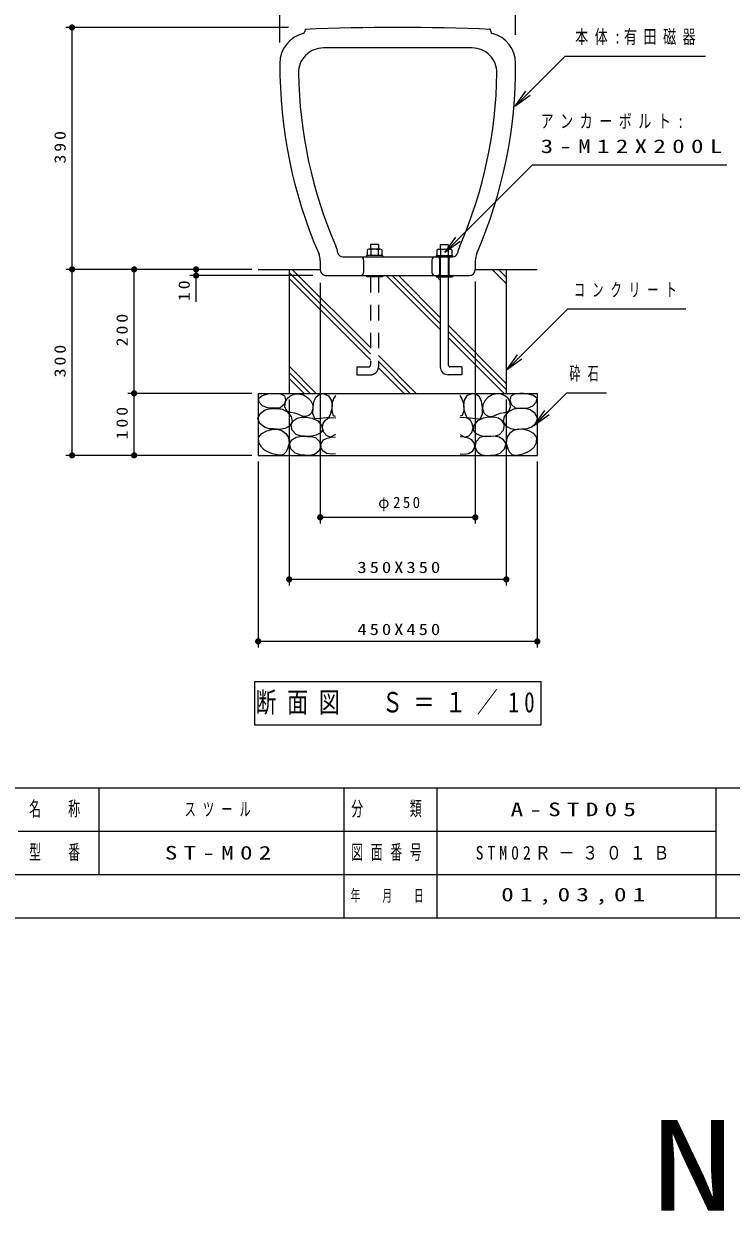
# Model space of a CAD drawing. Units: millimetres on the paper, scale 1:10. Extents: x -365 to 12, y -47 to 257.
# Drawn here: x -181.6 to -67.5, y -47.4 to 144.2 of the extents above; entities that cross this region are included whole.
import ezdxf

# ---------------------------------------------------------------- set-up
doc = ezdxf.new("R2010")
doc.units = ezdxf.units.MM
doc.linetypes.add('USER1', pattern=[4.5, 2.5, -2])
doc.layers.add('LY_1', color=7, linetype='Continuous', lineweight=25)
doc.layers.add('LY_2', color=7, linetype='Continuous', lineweight=13)
doc.styles.add('ＭＳ ゴシック', font='')
doc.styles.get('ＭＳ ゴシック').set_extended_font_data('MS Gothic')

# ---------------------------------------------------------------- blocks, each defined once
blk = doc.blocks.new('filled_dot')
at = {"color": 0, "linetype": 'Continuous', "lineweight": -2, "const_width": 1.25}
blk.add_lwpolyline([(-0.625, 0, 1), (0.625, 0, 1)], format="xyb", close=True, dxfattribs=at)

msp = doc.modelspace()

# ---------------------------------------------------------------- linework, layer by layer
at = {"layer": 'LY_1', "lineweight": 13}
for p, q in [((-140.297, 141.178), (-140.297, 164.299)), ((-102.298, 142.39), (-102.298, 164.299)), ((-138.912, 143.599), (-174.797, 143.599)), ((-173.797, 104.599), (-173.797, 143.599)), ((-102.419, 130.863), (-100.651, 133.338)), ((-102.419, 130.863), (-100.298, 132.984)), ((-99.944, 132.631), (-102.419, 130.863)), ((-113.711, 107.294), (-111.943, 109.769)), ((-113.711, 107.294), (-111.589, 109.415)), ((-111.236, 109.062), (-113.711, 107.294)), ((-144.797, 104.599), (-174.797, 104.599)), ((-144.797, 104.599), (-174.797, 104.599)), ((-173.797, 74.599), (-173.797, 104.599)), ((-144.797, 104.599), (-164.797, 104.599)), ((-163.797, 84.599), (-163.797, 104.599)), ((-144.797, 104.599), (-154.797, 104.599)), ((-135.001, 103.599), (-154.797, 103.599)), ((-153.797, 99.382), (-153.797, 104.599)), ((-125.687, 90.993), (-138.797, 104.103)), ((-125.687, 91.983), (-138.304, 104.599)), ((-114.437, 94.875), (-123.162, 103.599)), ((-114.437, 95.865), (-122.172, 103.599)), ((-114.437, 96.855), (-121.182, 103.599)), ((-103.797, 102.337), (-106.06, 104.599)), ((-103.797, 103.327), (-105.07, 104.599)), ((-125.687, 90.003), (-138.797, 103.113)), ((-133.797, 102.417), (-133.797, 63.599)), ((-108.797, 102.617), (-108.797, 63.599)), ((-103.797, 86.215), (-113.157, 95.575)), ((-103.797, 85.225), (-113.157, 94.585)), ((-104.162, 84.599), (-113.157, 93.595)), ((-118.304, 84.599), (-124.407, 90.703)), ((-103.754, 88.347), (-101.986, 90.822)), ((-103.754, 88.347), (-101.632, 90.468)), ((-101.279, 90.115), (-103.754, 88.347)), ((-134.426, 84.599), (-138.797, 88.971)), ((-119.294, 84.599), (-124.407, 89.713)), ((-120.284, 84.599), (-124.407, 88.723)), ((-135.416, 84.599), (-138.797, 87.981)), ((-136.406, 84.599), (-138.797, 86.991)), ((-144.797, 84.599), (-164.797, 84.599)), ((-144.797, 84.599), (-164.797, 84.599)), ((-163.797, 74.599), (-163.797, 84.599)), ((-138.797, 83.599), (-138.797, 53.599)), ((-103.797, 83.599), (-103.797, 53.599)), ((-99.369, 79.387), (-97.601, 81.861)), ((-99.369, 79.387), (-97.247, 81.508)), ((-96.894, 81.154), (-99.369, 79.387)), ((-144.797, 74.599), (-174.797, 74.599)), ((-144.797, 74.599), (-164.797, 74.599)), ((-143.797, 73.599), (-143.797, 43.599)), ((-98.797, 73.599), (-98.797, 43.599)), ((-108.797, 64.599), (-133.797, 64.599)), ((-103.797, 54.599), (-138.797, 54.599)), ((-98.797, 44.599), (-143.797, 44.599)), ((-98.197, 38.064), (-144.397, 38.064)), ((-144.397, 38.064), (-144.397, 31.134)), ((-98.197, 31.134), (-98.197, 38.064)), ((-144.397, 31.134), (-98.197, 31.134))]:
    msp.add_line(p, q, dxfattribs=at)
at = {"layer": 'LY_1', "color": 3}
for p, q in [((-136.297, 143.011), (-136.297, 142.939)), ((-106.297, 143.011), (-106.297, 142.939)), ((-109.304, 140.299), (-133.291, 140.299)), ((-126.247, 107.729), (-126.247, 106.829)), ((-124.147, 107.829), (-125.947, 107.829)), ((-125.687, 108.599), (-125.687, 107.829)), ((-124.407, 108.599), (-125.687, 108.599)), ((-125.647, 107.729), (-125.647, 106.829)), ((-124.447, 107.729), (-124.447, 106.829)), ((-124.407, 108.599), (-124.407, 107.829)), ((-123.847, 107.729), (-123.847, 106.829)), ((-114.997, 107.729), (-114.997, 106.829)), ((-114.697, 107.829), (-112.897, 107.829)), ((-114.437, 108.599), (-114.437, 107.829)), ((-114.437, 108.599), (-113.157, 108.599)), ((-114.397, 107.729), (-114.397, 106.829)), ((-113.197, 107.729), (-113.197, 106.829)), ((-113.157, 108.599), (-113.157, 107.829)), ((-112.597, 107.729), (-112.597, 106.829)), ((-133.797, 105.972), (-133.797, 104.599)), ((-130.149, 106.599), (-112.446, 106.599)), ((-126.797, 106.099), (-126.797, 104.099)), ((-123.747, 106.829), (-126.347, 106.829)), ((-126.347, 106.829), (-126.347, 106.599)), ((-123.747, 106.829), (-123.747, 106.599)), ((-115.797, 106.099), (-115.797, 104.099)), ((-115.097, 106.829), (-112.497, 106.829)), ((-115.097, 106.829), (-115.097, 106.599)), ((-114.547, 106.299), (-114.547, 103.899)), ((-114.437, 106.599), (-114.437, 103.599)), ((-113.157, 106.599), (-113.157, 103.599)), ((-113.047, 106.299), (-113.047, 103.899)), ((-112.497, 106.829), (-112.497, 106.599)), ((-108.797, 105.972), (-108.797, 104.599)), ((-143.797, 104.599), (-133.797, 104.599)), ((-138.797, 104.599), (-138.797, 84.599)), ((-132.797, 103.599), (-109.797, 103.599)), ((-115.097, 103.599), (-115.097, 103.369)), ((-113.157, 103.599), (-113.067, 103.599)), ((-112.497, 103.599), (-112.497, 103.369)), ((-108.797, 104.599), (-98.797, 104.599)), ((-103.797, 104.599), (-103.797, 84.599)), ((-115.097, 103.369), (-112.497, 103.369)), ((-114.94, 103.369), (-114.437, 102.866)), ((-114.437, 103.369), (-114.437, 88.879)), ((-113.157, 103.369), (-113.157, 89.179)), ((-110.957, 88.879), (-112.857, 88.879)), ((-110.957, 88.879), (-110.957, 87.599)), ((-110.957, 87.599), (-113.157, 87.599)), ((-143.797, 84.599), (-98.797, 84.599)), ((-143.797, 84.599), (-143.797, 74.599)), ((-98.797, 84.599), (-98.797, 74.599)), ((-143.797, 74.599), (-98.797, 74.599))]:
    msp.add_line(p, q, dxfattribs=at)
at = {"layer": 'LY_1', "color": 3, "linetype": 'USER1'}
for p, q in [((-126.347, 103.599), (-126.347, 103.369)), ((-123.747, 103.599), (-123.747, 103.369)), ((-123.747, 103.369), (-126.347, 103.369)), ((-125.687, 103.369), (-125.687, 89.179)), ((-124.407, 103.369), (-124.407, 88.879)), ((-127.887, 88.879), (-125.987, 88.879)), ((-127.887, 88.879), (-127.887, 87.599)), ((-127.887, 87.599), (-125.687, 87.599))]:
    msp.add_line(p, q, dxfattribs=at)
at = {"layer": 'LY_1', "lineweight": 13}
for points in [[(-102.419, 130.863), (-94.287, 138.995), (-71.696, 138.995)], [(-113.711, 107.294), (-99.568, 121.436), (-68.268, 121.436)], [(-103.754, 88.347), (-93.854, 98.247), (-74.886, 98.247)], [(-99.369, 79.387), (-94.065, 84.69), (-87.63, 84.69)]]:
    msp.add_lwpolyline(points, dxfattribs=at)
at = {"layer": 'LY_1', "color": 3}
for points in [[(-141.264, 82.25), (-142.202, 82.226), (-143.097, 82.597), (-143.619, 83.174), (-143.766, 83.786), (-143.178, 84.28), (-142.205, 84.505), (-141.59, 84.567), (-140.991, 84.579), (-140.2, 84.512), (-139.579, 84.183), (-139.392, 83.564), (-139.554, 82.869), (-140.297, 82.225)], [(-136.68, 80.937), (-137.254, 81.211), (-137.869, 81.407), (-138.584, 81.491), (-139.182, 81.705), (-139.495, 82.412), (-139.381, 83.291), (-139.096, 83.773), (-138.687, 84.133), (-137.998, 84.448), (-137.25, 84.529), (-136.507, 84.343), (-135.837, 83.935), (-135.313, 83.401), (-134.995, 82.745), (-134.962, 82.085), (-135.193, 81.457), (-135.559, 81.068), (-136.036, 80.862)], [(-132.418, 80.689), (-133.335, 80.59), (-134.053, 80.476), (-134.648, 80.54), (-134.981, 81.273), (-134.945, 82.374), (-134.815, 83.298), (-134.45, 84.034), (-133.95, 84.422), (-133.335, 84.579), (-132.443, 84.207), (-132.01, 83.519), (-131.873, 82.696), (-131.96, 81.921), (-132.195, 81.184)], [(-110.177, 80.689), (-109.26, 80.59), (-108.542, 80.476), (-107.947, 80.54), (-107.614, 81.273), (-107.65, 82.374), (-107.78, 83.298), (-108.145, 84.034), (-108.645, 84.422), (-109.26, 84.579), (-110.152, 84.207), (-110.585, 83.519), (-110.722, 82.696), (-110.634, 81.921), (-110.4, 81.184)], [(-105.915, 80.937), (-105.341, 81.211), (-104.726, 81.407), (-104.011, 81.491), (-103.413, 81.705), (-103.1, 82.412), (-103.214, 83.291), (-103.499, 83.773), (-103.908, 84.133), (-104.597, 84.448), (-105.345, 84.529), (-106.088, 84.343), (-106.758, 83.935), (-107.282, 83.401), (-107.6, 82.745), (-107.633, 82.085), (-107.402, 81.457), (-107.036, 81.068), (-106.559, 80.862)], [(-101.331, 82.25), (-100.393, 82.226), (-99.497, 82.597), (-98.976, 83.174), (-98.828, 83.786), (-99.417, 84.28), (-100.39, 84.505), (-101.004, 84.567), (-101.604, 84.579), (-102.395, 84.512), (-103.016, 84.183), (-103.203, 83.564), (-103.041, 82.869), (-102.297, 82.225)], [(-141.264, 78.905), (-142.04, 78.892), (-142.8, 79.128), (-143.54, 79.75), (-143.841, 80.565), (-143.457, 81.355), (-142.651, 81.928), (-141.765, 82.171), (-140.867, 82.176), (-139.955, 82.025), (-139.108, 81.606), (-138.458, 80.856), (-138.29, 79.995), (-138.716, 79.372), (-139.455, 78.954), (-140.371, 78.784)], [(-136.333, 77.715), (-137.033, 77.724), (-137.696, 77.963), (-138.325, 78.65), (-138.489, 79.524), (-138.145, 80.173), (-137.522, 80.614), (-136.792, 80.78), (-136.036, 80.763), (-135.067, 80.624), (-134.177, 80.193), (-133.565, 79.464), (-133.434, 78.657), (-133.82, 78.171), (-134.45, 77.839), (-135.403, 77.631)], [(-106.262, 77.715), (-105.562, 77.724), (-104.899, 77.963), (-104.27, 78.65), (-104.106, 79.524), (-104.45, 80.173), (-105.073, 80.614), (-105.803, 80.78), (-106.559, 80.763), (-107.527, 80.624), (-108.418, 80.193), (-109.03, 79.464), (-109.161, 78.657), (-108.775, 78.171), (-108.145, 77.839), (-107.192, 77.631)], [(-101.331, 78.905), (-100.555, 78.892), (-99.795, 79.128), (-99.055, 79.75), (-98.754, 80.565), (-99.138, 81.355), (-99.943, 81.928), (-100.83, 82.171), (-101.728, 82.176), (-102.64, 82.025), (-103.487, 81.606), (-104.136, 80.856), (-104.305, 79.995), (-103.879, 79.372), (-103.14, 78.954), (-102.224, 78.784)], [(-140.743, 74.668), (-141.464, 74.84), (-142.156, 75.114), (-142.755, 75.443), (-143.271, 75.906), (-143.686, 76.671), (-143.717, 77.468), (-143.22, 78.104), (-142.404, 78.533), (-141.568, 78.775), (-140.749, 78.817), (-139.975, 78.607), (-139.319, 78.144), (-138.885, 77.492), (-138.799, 76.594), (-139.059, 75.659), (-139.32, 75.141), (-139.703, 74.767), (-140.206, 74.628)], [(-101.851, 74.668), (-101.131, 74.84), (-100.439, 75.114), (-99.84, 75.443), (-99.324, 75.906), (-98.909, 76.671), (-98.878, 77.468), (-99.375, 78.104), (-100.191, 78.533), (-101.027, 78.775), (-101.846, 78.817), (-102.62, 78.607), (-103.276, 78.144), (-103.71, 77.492), (-103.796, 76.594), (-103.536, 75.659), (-103.275, 75.141), (-102.892, 74.767), (-102.389, 74.628)], [(-136.259, 74.642), (-137.053, 74.673), (-137.82, 74.964), (-138.532, 75.641), (-138.761, 76.476), (-138.365, 77.118), (-137.646, 77.541), (-136.785, 77.67), (-135.912, 77.64), (-135.208, 77.629), (-134.549, 77.467), (-133.919, 76.852), (-133.706, 76.005), (-134.032, 75.274), (-134.697, 74.766), (-135.473, 74.573)], [(-106.336, 74.642), (-105.542, 74.673), (-104.775, 74.964), (-104.063, 75.641), (-103.834, 76.476), (-104.23, 77.118), (-104.949, 77.541), (-105.81, 77.67), (-106.683, 77.64), (-107.387, 77.629), (-108.046, 77.467), (-108.676, 76.852), (-108.889, 76.005), (-108.563, 75.274), (-107.897, 74.766), (-107.122, 74.573)]]:
    msp.add_lwpolyline(points, close=True, dxfattribs=at)
for points in [[(-131.328, 84.257), (-131.637, 83.706), (-131.848, 83.117), (-131.946, 82.484), (-131.947, 81.804), (-131.699, 81.036), (-131.377, 80.912)], [(-111.267, 84.257), (-110.958, 83.706), (-110.747, 83.117), (-110.649, 82.484), (-110.648, 81.804), (-110.896, 81.036), (-111.218, 80.912)], [(-131.352, 77.988), (-132.12, 77.517), (-132.754, 77.732), (-133.236, 78.31), (-133.43, 79.019), (-133.31, 79.722), (-133.002, 80.231), (-132.542, 80.59), (-131.932, 80.733), (-131.303, 80.664)], [(-111.243, 77.988), (-110.474, 77.517), (-109.841, 77.732), (-109.359, 78.31), (-109.165, 79.019), (-109.285, 79.722), (-109.593, 80.231), (-110.053, 80.59), (-110.663, 80.733), (-111.292, 80.664)], [(-131.352, 74.866), (-132.029, 74.786), (-132.715, 74.915), (-133.342, 75.283), (-133.706, 75.857), (-133.647, 76.526), (-133.26, 77.096), (-132.68, 77.392), (-132.021, 77.517), (-131.352, 77.591)], [(-111.243, 74.866), (-110.565, 74.786), (-109.88, 74.915), (-109.253, 75.283), (-108.889, 75.857), (-108.948, 76.526), (-109.335, 77.096), (-109.915, 77.392), (-110.574, 77.517), (-111.243, 77.591)]]:
    msp.add_lwpolyline(points, dxfattribs=at)
for centre, radius, start, end in [((-135.297, 137.8), 5, 104.19856, 179.99996), ((-136.597, 142.939), 0.3, 284.19862, 359.99999), ((-121.297, -231.552), 375.151, 87.70852, 92.2915), ((-135.997, 143.011), 0.3, 92.24759, 179.99996), ((-106.597, 143.011), 0.3, 0, 87.75237), ((-105.997, 142.939), 0.3, 179.99998, 255.80135), ((-107.297, 137.8), 5, 0, 75.80141), ((-133.291, 136.299), 4, 89.99998, 180.87699), ((-109.304, 136.299), 4, 359.12297, 89.99998), ((-64.299, 137.356), 76, 179.641, 203.40727), ((-64.299, 137.356), 73, 180.87705, 203.40729), ((-178.296, 137.356), 73, 336.59269, 359.12293), ((-178.296, 137.356), 76, 336.59269, 0.35897), ((-136.797, 105.972), 6, 12.12007, 23.40722), ((-125.947, 107.329), 0.5, 53.13092, 126.86863), ((-125.047, 105.979), 1.85, 71.0755, 108.92441), ((-124.147, 107.329), 0.5, 53.1311, 126.86881), ((-114.697, 107.329), 0.5, 53.13115, 126.86886), ((-113.797, 105.979), 1.85, 71.07556, 108.92446), ((-112.897, 107.329), 0.5, 53.13133, 126.86904), ((-105.797, 105.972), 6, 156.59274, 167.87996), ((-136.797, 105.972), 3, 0, 23.40722), ((-130.149, 107.399), 0.8, 192.11996, 270.00002), ((-127.297, 106.099), 0.5, 0, 89.99998), ((-115.297, 106.099), 0.5, 89.99998, 179.99996), ((-114.847, 106.299), 0.3, 0, 89.99998), ((-112.747, 106.299), 0.3, 89.99998, 179.99996), ((-112.446, 107.399), 0.8, 270.00002, 347.8799), ((-105.797, 105.972), 3, 156.59274, 179.99996), ((-132.797, 104.599), 1, 179.99998, 270.00002), ((-127.297, 104.099), 0.5, 270.00002, 0), ((-115.297, 104.099), 0.5, 179.99998, 270.00002), ((-114.847, 103.899), 0.3, 270.00002, 0), ((-112.747, 103.899), 0.3, 179.99998, 270.00002), ((-109.797, 104.599), 1, 270.00002, 0), ((-113.157, 88.879), 1.28, 179.99998, 270.00002), ((-112.857, 89.179), 0.3, 179.99998, 270.00002)]:
    msp.add_arc(centre, radius, start, end, dxfattribs=at)
at = {"layer": 'LY_1', "color": 3, "linetype": 'USER1'}
for centre, radius in [((-125.987, 89.179), 0.3), ((-125.687, 88.879), 1.28)]:
    msp.add_arc(centre, radius, 269.99996, 0, dxfattribs=at)
at = {"layer": 'LY_2', "color": 20, "lineweight": 25}
for p, q in [((-365, 21), (0, 21)), ((-365, 0), (0, 0))]:
    msp.add_line(p, q, dxfattribs=at)
at = {"layer": 'LY_2'}
for p, q in [((-169.5, 21), (-169.5, 7)), ((-115, 21), (-115, 0))]:
    msp.add_line(p, q, dxfattribs=at)
at = {"layer": 'LY_2', "color": 3, "lineweight": 25}
for p, q in [((-130, 21), (-130, 0)), ((-70, 21), (-70, 0)), ((-182.5, 14), (-70, 14)), ((-237.5, 7), (0, 7))]:
    msp.add_line(p, q, dxfattribs=at)

# ---------------------------------------------------------------- block references
at = {"layer": 'LY_1', "lineweight": 13, "xscale": 0.4, "yscale": 0.4}
for p, rotation in [((-173.797, 143.599), 270), ((-173.797, 104.599), 270), ((-173.797, 104.599), 90), ((-163.797, 104.599), 270), ((-153.797, 104.599), 270), ((-153.797, 103.599), 90), ((-163.797, 84.599), 270), ((-163.797, 84.599), 90), ((-173.797, 74.599), 90), ((-163.797, 74.599), 90), ((-108.797, 64.599), 180), ((-103.797, 54.599), 180), ((-98.797, 44.599), 180)]:
    msp.add_blockref('filled_dot', p, dxfattribs=dict(at, rotation=rotation))
for p in [(-133.797, 64.599), (-138.797, 54.599), (-143.797, 44.599)]:
    msp.add_blockref('filled_dot', p, dxfattribs=at)

# ---------------------------------------------------------------- texts
at = {"layer": 'LY_1', "style": 'ＭＳ ゴシック'}
for s, insert, char_height, attachment_point in [('\\T1.5;\\W0.7;本体:有田磁器', (-92.696, 141.995), 2.199, 4), ('\\T1.5;\\W0.7;アンカーボルト:', (-98.268, 128.436), 2.199, 4), ('\\T1.5;\\W1.35;3-M12X200L', (-98.268, 124.436), 2.199, 4), ('\\T1.64;\\W0.6;コンクリート', (-92.886, 101.247), 2.199, 4), ('\\T1.64;\\W0.6;砕石', (-93.63, 87.69), 2.199, 4), ('\\T1.33;\\W0.95;φ250', (-120.878, 65.599), 1.833, 8), ('\\T1.32;\\W1.2;350X350', (-120.886, 55.599), 1.833, 8), ('\\T1.32;\\W1.2;450X450', (-120.886, 45.599), 1.833, 8), ('\\T1.51;\\W0.75;断面図\u3000Ｓ＝１／10', (-121.297, 34.599), 3.299, 5), ('\\T1.64;\\W0.6;スツール', (-149.75, 17.5), 2.199, 5), ('\\T1.5;\\W1.35;A-STD05', (-92.5, 17.5), 2.199, 5), ('\\T1.5;\\W1.35;ST-M02', (-149.75, 10.5), 2.199, 5), ('\\T1.5;\\W0.85;STM02Ｒ－３０１Ｂ', (-92.5, 10.5), 2.199, 5), ('\\T1.5;\\W1.35;01,03,01', (-92.5, 3.5), 2.199, 5), ('\\T1.5;\\W1.35;NCA3G', (-30, -40), 14.66, 5)]:
    msp.add_mtext(s, dxfattribs=dict(at, insert=insert, char_height=char_height, attachment_point=attachment_point))
at = {"layer": 'LY_1', "char_height": 1.833, "attachment_point": 8, "rotation": 90, "style": 'ＭＳ ゴシック'}
for s, insert in [('\\T1.33;\\W1.15;390', (-174.797, 124.515)), ('\\T1.34;\\W1.15;10', (-154.797, 101.382)), ('\\T1.33;\\W1.15;200', (-164.797, 95.041)), ('\\T1.33;\\W1.15;300', (-174.797, 90.041)), ('\\T1.33;\\W1.15;100', (-164.797, 80.028))]:
    msp.add_mtext(s, dxfattribs=dict(at, insert=insert))
at = {"layer": 'LY_2', "attachment_point": 5, "style": 'ＭＳ ゴシック'}
for s, insert, char_height in [('\\T1.64;\\W0.6;名\u3000称', (-176, 17.5), 2.346), ('\\T1.64;\\W0.6;分\u3000\u3000類', (-122.5, 17.5), 2.346), ('\\T1.64;\\W0.6;型\u3000番', (-176, 10.5), 2.346), ('\\T1.64;\\W0.6;図面番号', (-122.5, 10.5), 2.346), ('\\T1.64;\\W0.6;年\u3000月\u3000日', (-122.5, 3.5), 1.906)]:
    msp.add_mtext(s, dxfattribs=dict(at, insert=insert, char_height=char_height))

doc.saveas('drawing.dxf')
